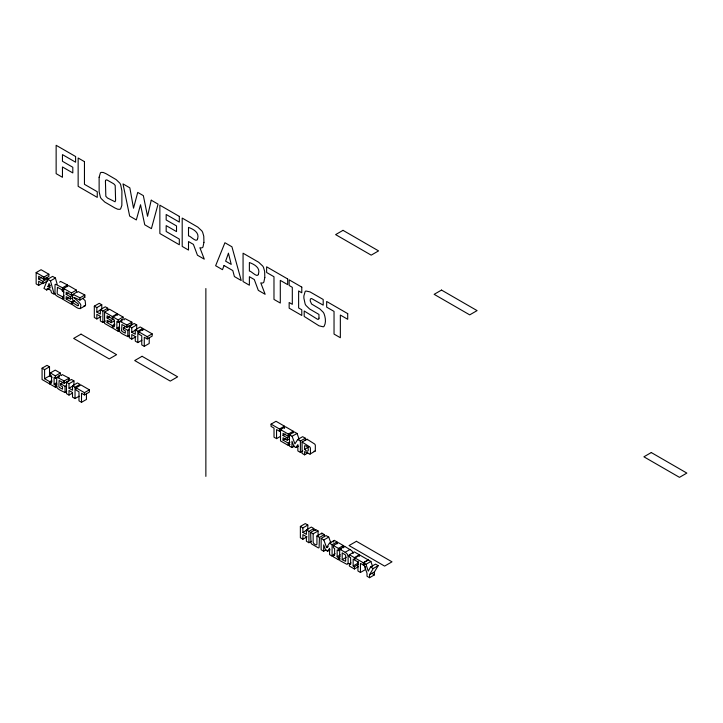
<?xml version="1.0" encoding="UTF-8"?>
<svg xmlns="http://www.w3.org/2000/svg" width="723" height="723" viewBox="0 0 723 723"><rect width="100%" height="100%" fill="white"/><g stroke="black" fill="none" stroke-linecap="round" stroke-linejoin="round"><path stroke-width="1.08" d="M124.112 319.928L124.419 319.051A2.567 1.482 60 0 1 125.088 318.662L131.902 322.16L131.902 324.428L126.968 327.275L121.907 324.537L121.636 330.348M61.401 375.599L61.645 375.02A2.567 1.482 60 0 1 62.323 374.631L69.128 378.129L69.128 380.397L64.193 383.244L59.132 380.506L58.87 386.317A1.021 0.587 60 0 0 59.566 387.573M59.756 282.277L59.964 281.843A2.567 1.482 60 0 1 60.642 281.446L67.447 284.943L67.447 286.651M77.28 292.399L77.488 291.956A2.567 1.482 60 0 1 78.165 291.568L84.844 294.993L84.844 297.261L79.919 300.108C65.151 293.014 82.422 302.494 80.741 305.928C81.103 312.047 74.55 305.811 72.309 304.627L72.309 302.44L74.776 301.012M47.962 286.597L49.092 283.443L50.212 287.899L47.962 286.597L50.429 285.178M46.706 290.004L47.338 288.341L50.845 290.366L51.469 292.752L54.207 294.333L50.493 280.849L47.682 279.232L43.967 288.423L46.706 290.004L49.164 288.576M348.106 563.389L348.106 555.942M368.224 559.918L363.298 562.765L367.013 573.249L367.013 576.249L369.534 577.704L369.534 574.704L374.469 571.866L378.183 565.666L375.517 564.13L370.592 566.977L368.269 571.143L365.955 564.302L354.984 557.966L354.984 560.235L357.93 561.934L357.93 570.998L360.452 572.462L365.377 569.616L365.377 566.588M369.534 574.704L373.258 568.513L378.183 565.666M305.314 440.28L305.314 438.219L302.648 436.674L297.722 439.521L294.912 443.895L292.11 436.285L289.444 434.74L289.444 446.082L291.965 447.537L294.433 446.118M326.136 549.796L323.669 551.224L321.148 549.769L321.148 538.427L323.805 539.964L326.615 547.582L329.417 543.208L334.351 540.361L337.017 541.898L337.017 543.958M333.231 542.105L334.351 540.361M291.965 447.537L291.965 441.22L293.936 446.407L295.897 447.537L297.858 444.627L297.858 450.944L300.388 452.399L302.847 450.98M323.669 551.224L323.669 544.907L325.63 550.086L327.591 551.224L329.561 548.305L329.561 554.622L332.083 556.086L334.55 554.658M80.099 308.694L85.025 305.856L85.585 304.916L85.178 300.669L82.693 298.283M42.784 282.991L38.671 285.368L36.15 283.904L36.15 272.571L41.075 269.724L48.866 274.216L48.866 276.484L43.931 279.331L38.671 276.294L38.671 278.97L42.811 281.355L47.745 278.509L47.745 280.027M38.671 278.97L41.961 277.072M36.15 272.571L43.931 277.063L48.866 274.216M47.682 279.232L52.616 276.385L55.418 278.003L57.135 284.229M38.671 285.368L38.671 281.238L42.811 283.624L47.745 280.777M50.493 280.849L55.418 278.003M54.966 293.637L55.038 284.681A2.567 1.482 60 0 1 55.707 284.293L62.512 287.79L67.447 284.943M72.806 297.605L70.339 299.033L66.2 296.638L66.2 298.988L71.46 302.024L71.46 304.293L63.678 299.801L63.678 288.459L68.604 285.612L76.394 290.113L76.394 292.381L71.46 295.228L66.2 292.182L66.2 294.369L70.339 296.764L73.629 294.867M64.157 295.834L62.512 296.782L57.894 294.36A0.985 0.569 60 0 1 57.171 293.131L57.451 287.32L62.512 290.059L64.157 289.11M66.2 294.369L68.667 292.951M63.678 288.459L71.46 292.96L76.394 290.113M54.957 293.637A2.648 1.527 60 0 0 55.888 295.183L57.325 296.294A51.695 29.851 60 0 0 58.427 296.909L62.512 298.97L64.157 298.021M66.2 298.988L68.667 297.569M71.46 302.024L73.927 300.605M78.22 305.278L78.22 303.823L73.24 300.515A2.567 1.482 60 0 1 72.562 299.349L72.499 294.903A2.567 1.482 60 0 1 73.24 294.415L79.919 297.84L84.844 294.993M100.949 316.575L96.846 318.951L94.315 317.487L94.315 306.154L99.25 303.308L101.771 304.763L101.771 309.218L96.846 312.065L96.846 307.609L101.771 304.763M96.846 312.065L100.352 314.089L100.352 309.634L105.278 306.787L107.799 308.242L107.799 310.312M100.352 309.634L102.874 311.089L107.799 308.242M114.523 320.741L111.234 322.639L107.094 320.253L107.094 322.603L112.354 325.639L112.354 327.908L104.573 323.416L104.573 312.074L109.498 309.227L117.289 313.719L117.289 315.237M104.573 312.074L112.354 316.566L112.354 318.834L107.094 315.797L107.094 317.984L109.562 316.566M112.354 316.566L117.289 313.719M96.846 318.951L96.846 314.333L100.352 316.358L100.352 320.976L102.874 322.431L105.341 321.012M119.774 330.294L118.138 331.242L113.086 328.323L113.086 326.055L114.351 326.787L114.351 319.982L113.086 319.259L113.086 316.99L118.012 314.144L123.064 317.054L123.064 319.322L118.138 322.169L116.873 321.446L116.873 328.242L118.138 328.974L119.774 328.025M107.094 322.603L109.562 321.175M107.094 317.984L111.234 320.379L112.878 319.43M113.086 316.99L118.138 319.9L123.064 317.054M112.354 325.639L114.821 324.211M113.086 326.055L114.731 325.106M51.351 383L49.706 383.949L42.07 379.53L42.07 368.197L46.995 365.35L49.516 366.805L49.516 375.879L44.591 378.725L44.591 369.652L49.516 366.805M116.873 328.242L119.34 326.823M129.453 335.635L127.808 336.584L123.913 334.686A67.808 39.15 60 0 1 121.78 333.511L120.343 332.39A2.648 1.527 60 0 1 119.412 330.854L119.485 321.898A2.567 1.482 60 0 1 120.163 321.509L126.968 325.007L131.902 322.16M121.609 330.33A1.021 0.587 60 0 0 122.341 331.604L125.287 333.186L125.287 330.836L123.461 329.778L123.461 327.835L125.929 326.416M135.888 336.746L131.776 339.114L129.254 337.659L129.254 326.326L134.18 323.479L136.71 324.934L136.71 329.39M57.009 386.263L55.364 387.212L50.312 384.293L50.312 382.024L51.577 382.756L51.577 375.951L50.312 375.228L50.312 372.96L55.246 370.113L60.289 373.023L60.289 375.291L55.364 378.138L54.098 377.415L54.098 384.211L55.364 384.943L57.009 383.994M129.254 326.326L131.776 327.781L136.71 324.934M123.461 327.835L127.808 330.348L129.453 329.399M50.312 372.96L55.364 375.87L60.289 373.023M131.776 327.781L131.776 332.237L135.282 334.261L135.282 329.805L140.217 326.959L142.738 328.414L142.738 330.474M131.776 332.237L135.888 329.86M44.591 378.725L49.706 381.681L51.351 380.732M135.282 329.805L137.813 331.261L142.738 328.414M50.312 382.024L51.957 381.075M138.807 331.839L143.741 328.992L152.155 333.854L152.155 336.123L147.221 338.97L144.275 337.261L144.275 346.335L141.753 344.88L141.753 335.806L138.807 334.107L138.807 331.839L147.221 336.701L152.155 333.854M54.098 384.211L56.566 382.792M66.679 391.604L65.043 392.553L61.148 390.655A67.808 39.15 60 0 1 59.006 389.48L57.578 388.359A2.648 1.527 60 0 1 56.638 386.823L56.719 377.867A2.567 1.482 60 0 1 57.388 377.478L64.193 380.976L69.128 378.129M59.566 387.537L62.512 389.155L62.512 386.805L60.687 385.748L60.687 383.805L63.976 381.907M72.291 393.195L69.001 395.083L66.48 393.628L66.48 382.295L71.414 379.448L73.936 380.904L73.936 385.359L69.001 388.206L69.001 383.75L73.936 380.904M131.776 339.114L131.776 334.505L135.282 336.529L135.282 341.139L137.813 342.603L141.916 340.226M60.687 383.805L65.043 386.317L66.679 385.368M72.508 385.775L77.442 382.928L79.964 384.383L75.038 387.23L72.508 385.775L72.508 390.23L69.001 388.206M144.275 346.335L149.209 343.488L149.209 337.442M76.032 387.808L80.967 384.961L89.381 389.824L89.381 392.092L84.455 394.939L81.509 393.231L81.509 402.304L78.979 400.849L78.979 391.776L76.032 390.077L76.032 387.808L84.455 392.67L89.381 389.824M69.001 395.083L69.001 390.474L72.508 392.499L72.508 397.117L75.038 398.572L79.141 396.195M81.509 402.304L86.435 399.458L86.435 393.411M280.651 436.267L276.548 438.635L274.017 437.18L274.017 428.106L271.071 426.407L271.071 424.139L276.005 421.292L284.419 426.154L284.419 428.423M271.071 424.139L279.494 429.001L284.419 426.154M289.941 444.473L288.296 445.422L280.506 440.922L280.506 429.589L285.44 426.742L293.222 431.233L293.222 432.752M276.548 438.635L276.548 429.57L279.494 431.269L281.13 430.321M289.941 435.4L288.296 436.349L283.036 433.312L283.036 435.499L285.504 434.08M280.506 429.589L288.296 434.08L293.222 431.233M289.444 434.74L294.369 431.902L297.036 433.439L299.141 439.15M289.634 438.734L287.176 440.153L283.036 437.767L283.036 440.117L285.504 438.689M283.036 435.499L287.176 437.885L289.634 436.466M292.11 436.285L297.036 433.439M283.036 440.117L288.296 443.154L289.941 442.205M297.722 439.521L300.388 441.057L305.314 438.219M307.89 452.941L304.609 454.839L302.078 453.375L302.078 442.042L307.013 439.195L314.659 444.039A2.567 1.482 60 0 1 315.336 445.214L315.327 450.89A2.567 1.482 60 0 1 314.659 451.279L314.035 451.206M295.897 447.537L298.364 446.118M304.609 449.326C309.86 455.391 309.245 445.052 304.609 445.766L304.609 449.326L308.712 446.959M310.113 454.008L315.038 451.161M306.995 536.855L302.892 539.231L300.37 537.767L300.37 526.434L305.296 523.588L307.817 525.043L307.817 529.498L302.892 532.345L302.892 527.889L307.817 525.043M302.892 532.345L306.398 534.369L306.398 529.914L311.324 527.067L313.854 528.522L313.854 530.592M306.398 529.914L308.92 531.369L313.854 528.522M324.392 536.674L324.392 534.613L319.458 537.451L319.087 547.528A2.567 1.482 60 0 1 318.409 547.917L311.676 544.03A2.567 1.482 60 0 1 310.998 542.856L310.619 532.354L315.553 529.507L318.075 530.962L318.075 536.132M310.619 532.354L313.149 533.809L318.075 530.962M313.149 533.809L313.149 542.069C313.113 543.615 316.484 546.064 316.936 544.256L316.936 535.996L321.862 533.149L324.392 534.613M302.892 539.231L302.892 534.613L306.398 536.638L306.398 541.256L308.92 542.711L311.387 541.292M321.148 538.427L326.073 535.58L328.739 537.117L330.845 542.828M323.805 539.964L328.739 537.117M326.615 547.582L328.26 546.633M329.417 543.208L332.083 544.744L337.017 541.898M340.054 558.789L338.409 559.738L333.357 556.818L333.357 554.55L334.622 555.282L334.622 548.477L333.357 547.745L333.357 545.476L338.292 542.639L343.344 545.549L343.344 547.817M327.591 551.224L330.059 549.796M333.357 545.476L338.409 548.395L343.344 545.549M348.115 563.398A3.597 2.079 60 0 1 346.688 564.22L339.665 560.461L339.665 549.119L344.6 546.281L351.613 550.628A3.597 2.079 60 0 1 353.041 553.095L353.14 553.502M340.054 556.52L338.409 557.469L337.144 556.737L337.144 549.932L338.409 550.664L341.699 548.766M333.357 554.55L335.002 553.601M337.144 556.737L340.434 554.839M339.665 549.119L345.142 552.282L350.068 549.435M358.527 566.606L354.424 568.983L349.372 566.064L349.372 563.795L350.637 564.527L350.637 557.722L349.372 556.99L349.372 554.722L354.306 551.875L359.349 554.794L359.349 556.303M342.196 559.647L345.35 561.265A1.283 0.741 60 0 0 345.666 561.084L345.666 555.418A1.283 0.741 60 0 0 345.35 554.875L342.196 552.851L342.196 559.647L346.299 557.279M349.372 554.722L354.424 557.641L359.349 554.794M354.984 557.966L359.909 555.119L370.89 561.455L372.544 566.344M349.372 563.795L351.017 562.846M354.424 557.641L354.424 559.909L353.158 559.177L353.158 565.982L358.093 563.136L358.093 561.193M353.158 565.982L354.424 566.715L358.527 564.338M368.323 559.973L363.398 562.819L363.398 565.088L365.043 564.139M365.955 564.302L370.89 561.455M369.534 577.704L374.469 574.857L374.469 571.866M85.025 305.856L83.94 305.865M63.931 292.128L62.829 291.514M84.302 296.945L84.844 297.261M131.053 323.94L131.902 324.428M46.091 277.56L47.745 278.509M128.938 325.305L130.565 326.245M94.315 306.154L96.846 307.609M302.078 442.042L309.724 446.886A2.567 1.482 60 0 1 310.402 448.061L310.465 453.637A2.567 1.482 60 0 1 309.724 454.125L304.609 451.595L304.609 454.839M68.287 379.909L69.128 380.397M66.977 381.744L67.519 382.06M42.07 368.197L44.591 369.652M66.48 382.295L69.001 383.75M49.516 375.879L52.083 377.352M300.37 526.434L302.892 527.889M316.936 535.996L319.458 537.451M370.592 566.977L373.258 568.513M363.398 565.088L360.452 563.389L360.452 572.462M371.938 573.402L374.469 574.857M345.142 552.282L346.679 553.475A3.597 2.079 60 0 1 348.115 555.942M72.309 302.44L77.515 305.684A1.021 0.587 60 0 0 78.247 305.296M354.424 566.715L354.424 568.983M344.6 546.281L344.6 546.986M338.409 548.395L338.409 550.664M338.409 557.469L338.409 559.738M332.083 544.744L332.083 556.086M321.862 533.149L321.862 534.18M318.96 318.084L318.96 314.442L309.58 308.965L305.992 305.486A6.155 3.552 60 0 1 305.151 304.031L303.886 298.165A73.99 42.72 60 0 1 303.886 295.906L305.151 291.505A6.155 3.552 60 0 1 305.992 291.017L310.004 291.893L323.199 299.476L323.199 305.151L311.577 298.527L310.393 298.906L310.194 300.876L311.577 304.022L319.837 308.938L323.226 312.255A6.155 3.552 60 0 1 324.04 313.665C325.495 317.56 326.29 322.666 324.04 326.353A6.155 3.552 60 0 1 323.226 326.823L319.033 325.82L304.193 316.448L304.193 310.98L317.207 319.096A2.54 1.464 60 0 0 319.042 318.129M315.553 529.507L315.553 530.537M308.92 531.369L308.92 542.711M307.013 439.195L307.013 439.9M300.388 441.057L300.388 452.399M288.296 434.08L288.296 436.349M288.296 443.154L288.296 445.422M287.176 437.885L287.176 440.153M279.494 429.001L279.494 431.269M205.865 288.54L205.865 476.385M147.221 336.701L147.221 338.97M137.813 331.261L137.813 342.603M127.808 330.348L127.808 336.584M126.968 325.007L126.968 327.275M121.798 319.566L121.798 321.509M118.138 319.9L118.138 322.169M118.138 328.974L118.138 331.242M111.234 320.379L111.234 322.639M102.874 311.089L102.874 322.431M84.455 392.67L84.455 394.939M79.919 297.84L79.919 300.108M75.038 387.23L75.038 398.572M71.46 292.96L71.46 295.228M70.339 296.764L70.339 299.033M65.043 386.317L65.043 392.553M64.193 380.976L64.193 383.244M62.512 287.79L62.512 290.059M62.512 296.782L62.512 298.97M62.115 289.643L62.115 290.294A0.985 0.569 60 0 0 62.784 291.532M59.033 375.535L59.033 377.478M55.364 375.87L55.364 378.138M55.364 384.943L55.364 387.212M49.706 381.681L49.706 383.949M43.931 277.063L43.931 279.331M42.811 281.355L42.811 283.624M203.931 242.368L202.973 247.031A6.218 3.597 60 0 1 201.319 247.917L199.9 247.727L204.284 259.168L197.442 255.219L193.412 244.392L188.504 241.554L188.504 250.059L182.196 246.416L182.196 218.066L197.813 227.112L201.816 230.872A6.155 3.552 60 0 1 202.657 232.327L203.769 236.195L203.931 242.368M264.808 277.505L263.841 282.178A6.218 3.597 60 0 1 262.196 283.064L260.777 282.874L265.16 294.315L258.319 290.366L254.288 279.539L249.381 276.701L249.381 285.205L243.064 281.563L243.064 253.213L258.68 262.259L262.693 266.019A6.155 3.552 60 0 1 263.534 267.474L264.645 271.342L264.808 277.505M99.123 177.28L99.141 191.794L100.389 197.153A6.155 3.552 60 0 0 101.229 198.608L104.817 202.079L114.894 207.962L117.732 209.236L119.792 209.327A6.155 3.552 60 0 0 120.633 208.839L121.853 205.395L121.907 190.953L120.633 184.564A6.155 3.552 60 0 0 119.792 183.109L116.204 179.638L106.127 173.746L103.29 172.481L101.229 172.39A6.164 3.561 60 0 0 100.389 172.878L99.123 177.28M105.431 181.157L105.829 196.294L107.528 198.048L115.065 201.789L115.599 200.271L115.192 185.422L113.746 183.823L107.04 179.982L105.956 179.928L105.431 181.157M197.623 238.717C196.963 243.624 190.104 235.481 188.504 235.888L188.504 227.383C193.321 229.119 199.62 232.49 197.623 238.717M258.5 273.863C257.831 278.771 250.98 270.628 249.381 271.035L249.381 262.53C254.198 264.266 260.497 267.637 258.5 273.863M151.234 200.19L147.546 216.285L143.344 195.635L137.732 192.399L133.52 208.188L129.842 187.844L123 183.895L129.661 216.087L136.322 219.937L140.533 204.745L144.745 224.79L151.405 228.64L158.066 204.139L151.234 200.19M228.432 253.276L225.63 261.166L231.233 264.401L228.432 253.276M224.049 265.522L222.467 269.67L215.635 265.721L224.925 242.738L231.938 246.787L241.229 280.506L234.397 276.557L232.815 270.583L224.049 265.522M81.03 334.143L73.656 338.4L109.227 358.933L116.602 354.677L81.03 334.143M343.009 230.348L335.626 234.614L371.197 255.147L378.572 250.89L343.009 230.348M142.079 356.294L134.704 360.551L170.276 381.093L177.65 376.828L142.079 356.294M441.518 290.077L434.143 294.333L469.706 314.866L477.09 310.61L441.518 290.077M356.43 541.301L349.046 545.558L384.618 566.1L391.993 561.834L356.43 541.301M651.278 452.553L643.904 456.809L679.475 477.343L686.85 473.086L651.278 452.553M75.608 156.53L56.141 145.296L56.141 173.647L62.458 177.289L62.458 166.959L72.806 172.933L72.806 167.266L62.458 161.292L62.458 154.614L75.608 162.205L75.608 156.53M84.455 161.645L78.147 157.994L78.147 186.344L97.262 197.379L97.262 191.712L84.455 184.32L84.455 161.645M179.322 216.412L159.864 205.178L159.864 233.52L179.322 244.763L179.322 239.087L166.173 231.496L166.173 225.621L176.52 231.595L176.52 225.928L166.173 219.955L166.173 214.487L179.322 222.078L179.322 216.412M287.664 278.961L266.624 266.814L266.624 272.481L273.981 276.737L273.981 299.412L280.298 303.054L280.298 280.379L287.664 284.627L287.664 278.961M301.78 287.112L289.155 279.828L289.155 285.495L292.309 287.32L292.309 304.32L289.155 302.503L289.155 308.17L301.78 315.463L301.78 309.787L298.626 307.962L298.626 290.962L301.78 292.788L301.78 287.112M347.709 313.628L326.669 301.482L326.669 307.148L334.035 311.405L334.035 334.08L340.343 337.722L340.343 315.047L347.709 319.295L347.709 313.628"/></g></svg>
